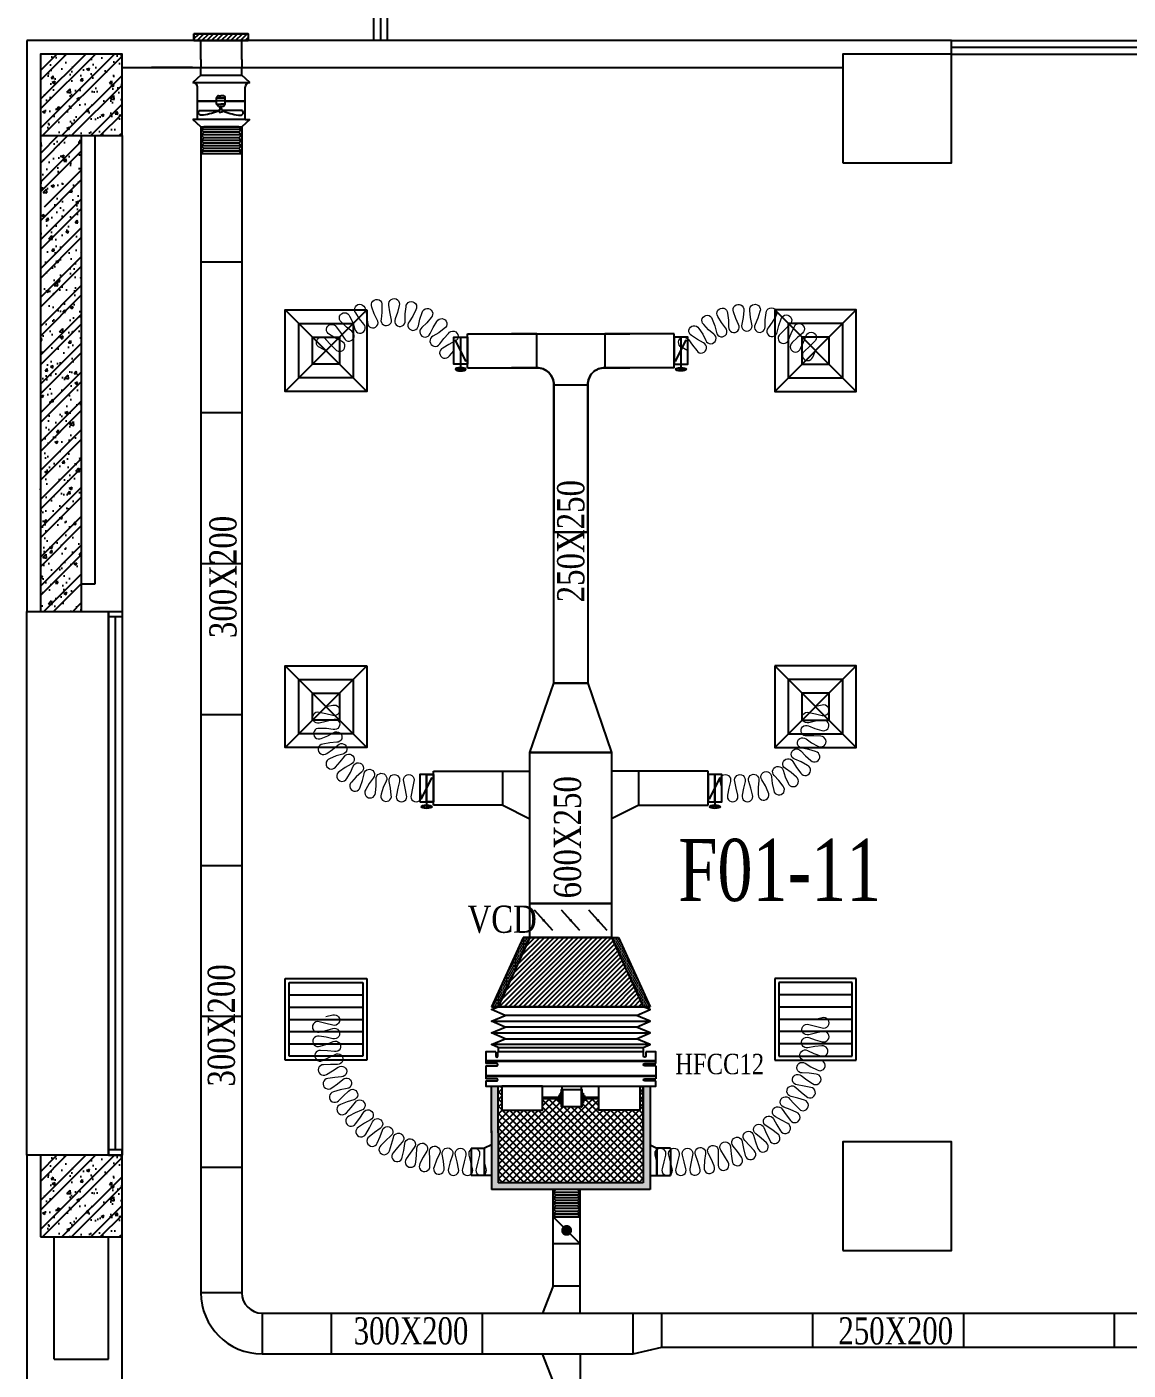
# Model space of a CAD drawing. Header units: metres. Extents: x 352651 to 1421851, y -87441 to -24441.
# Drawn here: x 368733 to 376832, y -66140 to -56260 of the extents above; entities that cross this region are included whole.
import ezdxf
from ezdxf.enums import TextEntityAlignment as Align

# ---------------------------------------------------------------- set-up
doc = ezdxf.new("R2010")
doc.units = ezdxf.units.M
doc.header["$LTSCALE"] = 300
doc.header["$MEASUREMENT"] = 0
for name, color, linetype in [('bat noi mem', 4, 'CONTINUOUS'), ('CUA', 8, 'CONTINUOUS'), ('CUAGIO', 2, 'CONTINUOUS'), ('KICH-THUOC', 9, 'CONTINUOUS'), ('KT', 1, 'CONTINUOUS'), ('NOITHAT', 145, 'CONTINUOUS'), ('THAY', 9, 'CONTINUOUS'), ('thiet bi', 11, 'CONTINUOUS'), ('TUONG', 7, 'CONTINUOUS'), ('vach', 6, 'CONTINUOUS')]:
    doc.layers.add(name, color=color, linetype=linetype)
doc.layers.add('noi mem', color=5, linetype='BATTING', lineweight=0)
doc.styles.add('PHU', font='vntimeh.shx', dxfattribs={"width": 0.8})
doc.styles.add('ROMANS', font='romans.shx', dxfattribs={"width": 0.75, "bigfont": 'romancvn.shx'})
doc.linetypes.add('BATTING', pattern='A,0.0001,-0.1,[134,ltypeshp.shx,S=0.1,R=0,X=-0.1,Y=0],-0.2,[134,ltypeshp.shx,S=0.1,R=180,X=0.1,Y=0],-0.1', length=0.4001)
pattern_1 = [(0, (-88453.781, -348741.582), (6.25, 12.5), [0, -12.5])]

# ---------------------------------------------------------------- blocks, each defined once
blk = doc.blocks.new('cot1')
at = {"layer": 'vach'}
blk.add_lwpolyline([(-400, -400), (400, -400), (400, 400), (-400, 400)], close=True, dxfattribs=at)
blk = doc.blocks.new('SAD')
at = {"layer": 'CUAGIO', "color": 8}
for p, q in [((-300, -300), (300, 300)), ((300, -300), (-300, 300))]:
    blk.add_line(p, q, dxfattribs=at)
at = {"layer": 'CUAGIO'}
blk.add_lwpolyline([(300, -300), (300, 300), (-300, 300), (-300, -300)], close=True, dxfattribs=at)
at = {"layer": 'CUAGIO', "color": 8}
for points in [[(200, -200), (200, 200), (-200, 200), (-200, -200)], [(100, -100), (100, 100), (-100, 100), (-100, -100)]]:
    blk.add_lwpolyline(points, close=True, dxfattribs=at)
blk = doc.blocks.new('SAG')
at = {"layer": 'CUAGIO'}
for p, q in [((-300, 300), (-300, -300)), ((300, 300), (-300, 300)), ((300, -300), (300, 300)), ((-300, -300), (300, -300))]:
    blk.add_line(p, q, dxfattribs=at)
at = {"layer": 'CUAGIO', "color": 8}
for p, q in [((-270, 270), (-270, -270)), ((270, 270), (-270, 270)), ((-180, -270), (-180, 270)), ((-90, -270), (-90, 270)), ((0, -270), (0, 270)), ((90, -270), (90, 270)), ((180, -270), (180, 270)), ((270, -270), (270, 270)), ((-270, -270), (270, -270))]:
    blk.add_line(p, q, dxfattribs=at)
blk = doc.blocks.new('Quat thong gio 2')
at = {"layer": 'CUAGIO', "color": 2}
for p, q in [((604438.8, -54339.3), (604438.8, -54304.3)), ((604438.8, -54689.3), (604438.8, -54339.3)), ((604438.8, -54339.3), (604675.8, -54339.3)), ((604573.5, -54339.3), (604573.5, -54478.5)), ((604576, -54339.3), (604576, -54478.5)), ((604710.8, -54304.3), (604710.8, -54724.3)), ((604710.8, -54304.3), (604710.8, -54304.3)), ((604503.8, -54351.8), (604503.8, -54498.8)), ((604493.1, -54498.8), (604493.1, -54511)), ((604493.1, -54498.8), (604511.6, -54498.8)), ((604493.1, -54523.2), (604493.1, -54511)), ((604493.1, -54523.2), (604511.6, -54523.2)), ((604503.8, -54485.7), (604497.1, -54485.7)), ((604503.8, -54536.3), (604497.1, -54536.3)), ((604500.1, -54485.7), (604500.1, -54498.8)), ((604500.1, -54536.3), (604500.1, -54523.2)), ((604503.8, -54670.2), (604503.8, -54523.2)), ((604511.6, -54498.8), (604511.6, -54511)), ((604511.6, -54505.6), (604534.7, -54505.6)), ((604511.6, -54523.2), (604511.6, -54511)), ((604511.6, -54516.4), (604534.7, -54516.4)), ((604534.7, -54494.4), (604551.2, -54479.1)), ((604534.7, -54494.4), (604534.7, -54511)), ((604534.7, -54527.6), (604534.7, -54511)), ((604534.7, -54527.6), (604551.2, -54542.8)), ((604551.2, -54479.1), (604551.2, -54511)), ((604551.2, -54479.1), (604597.9, -54479.1)), ((604551.2, -54542.8), (604551.2, -54511)), ((604574.8, -54542.8), (604574.8, -54479.1)), ((604597.9, -54479.1), (604597.9, -54542.8)), ((604612.9, -54494.1), (604612.9, -54511)), ((604612.9, -54527.8), (604612.9, -54511)), ((604551.2, -54542.8), (604597.9, -54542.8)), ((604573.5, -54543.5), (604573.5, -54689.3)), ((604576, -54543.5), (604576, -54689.3)), ((604438.8, -54689.3), (604675.8, -54689.3)), ((604438.8, -54689.3), (604438.8, -54724.3)), ((604710.8, -54724.3), (604710.8, -54724.3))]:
    blk.add_line(p, q, dxfattribs=at)
at = {"layer": 'CUAGIO', "color": 2, "const_width": 1}
for points in [[(604438.8, -54304.3), (604438.8, -54339.3)], [(604438.8, -54724.3), (604438.8, -54689.3)]]:
    blk.add_lwpolyline(points, dxfattribs=at)
for points in [[(604710.8, -54304.3), (604710.8, -54304.3, -0.414214), (604675.8, -54339.3), (604438.8, -54339.3)], [(604710.8, -54724.3), (604710.8, -54724.3, 0.414214), (604675.8, -54689.3), (604438.8, -54689.3)]]:
    blk.add_lwpolyline(points, format="xyb", dxfattribs=at)
at = {"layer": 'CUAGIO', "color": 2}
for points in [[(604497.1, -54485.7, -0.067078), (604469.4, -54367, -0.673836), (604503.8, -54351.8)], [(604497.1, -54536.3, 0.067078), (604469.4, -54655, 0.673836), (604503.8, -54670.2)]]:
    blk.add_lwpolyline(points, format="xyb", dxfattribs=at)
for centre, radius, start, end in [((604675.8, -54304.3), 35, 270, 0), ((604574.8, -54477.6), 1.5, 213.55731, 326.44269), ((604597.9, -54494.1), 15, 0, 90), ((604597.9, -54527.8), 15, 270, 0), ((604574.8, -54544.3), 1.5, 33.55731, 146.44269), ((604675.8, -54724.3), 35, 0, 90)]:
    blk.add_arc(centre, radius, start, end, dxfattribs=at)
blk = doc.blocks.new('bac noi mem')
at = {"layer": 'bat noi mem'}
for p, q in [((493886.7, -64673), (493866.7, -64693)), ((494066.7, -64693), (493866.7, -64693)), ((493866.7, -64693), (493886.7, -64713)), ((493886.7, -64713), (493866.7, -64733)), ((494046.7, -64673), (493886.7, -64673)), ((494046.7, -64713), (493886.7, -64713)), ((494046.7, -64673), (494066.7, -64693)), ((494066.7, -64693), (494046.7, -64713)), ((494046.7, -64713), (494066.7, -64733)), ((494066.7, -64733), (493866.7, -64733)), ((493866.7, -64733), (493886.7, -64753)), ((493886.7, -64753), (493866.7, -64773)), ((494066.7, -64773), (493866.7, -64773)), ((493866.7, -64773), (493886.7, -64793)), ((493886.7, -64793), (493866.7, -64813)), ((494066.7, -64813), (493866.7, -64813)), ((493866.7, -64813), (493886.7, -64833)), ((494046.7, -64753), (493886.7, -64753)), ((494046.7, -64793), (493886.7, -64793)), ((494066.7, -64733), (494046.7, -64753)), ((494046.7, -64753), (494066.7, -64773)), ((494066.7, -64773), (494046.7, -64793)), ((494046.7, -64793), (494066.7, -64813)), ((494066.7, -64813), (494046.7, -64833)), ((493886.7, -64833), (493866.7, -64853)), ((494066.7, -64853), (493866.7, -64853)), ((493866.7, -64853), (493886.7, -64873)), ((494046.7, -64833), (493886.7, -64833)), ((494046.7, -64873), (493886.7, -64873)), ((494046.7, -64833), (494066.7, -64853)), ((494066.7, -64853), (494046.7, -64873))]:
    blk.add_line(p, q, dxfattribs=at)
blk = doc.blocks.new('1-van gio D200')
at = {"layer": 'CUAGIO'}
h = blk.add_hatch(dxfattribs=at)
h.set_pattern_fill('ANSI31', color=256, scale=100, style=0)
edge = h.paths.add_edge_path()
edge.add_ellipse((486127, -58494), major_axis=(-38.1, 0), ratio=0.310482, start_angle=0, end_angle=360, ccw=False)
for p, q in [((486167, -58437.3), (486087.1, -58277.5)), ((486127, -58257.4), (486127, -58494))]:
    blk.add_line(p, q, dxfattribs=at)
at = {"layer": 'CUAGIO', "const_width": 3}
for points in [[(486127, -58457.4), (486177, -58457.4), (486177, -58257.4), (486077, -58257.4), (486077, -58457.4), (486127, -58457.4)], [(486167, -58437.3), (486087.1, -58277.5)], [(486127, -58257.4), (486127, -58494)]]:
    blk.add_lwpolyline(points, dxfattribs=at)
at = {"layer": 'CUAGIO'}
blk.add_lwpolyline([(486177, -58457.4), (486077, -58457.4), (486077, -58257.4), (486177, -58257.4)], close=True, dxfattribs=at)
at = {"layer": 'CUAGIO', "const_width": 5.35}
blk.add_lwpolyline([(486130.7, -58357.4, -1), (486123.3, -58357.4, -1)], format="xyb", close=True, dxfattribs=at)
at = {"layer": 'CUAGIO', "extrusion": (0, 0, -1)}
blk.add_ellipse((486127, -58494), major_axis=(-38.1, 0), ratio=0.310482, start_param=-1.570796, end_param=4.712389, dxfattribs=at)

msp = doc.modelspace()

# ---------------------------------------------------------------- hatches: boundary and pattern name
at = {"layer": 'CUAGIO'}
h = msp.add_hatch(dxfattribs=at)
h.set_pattern_fill('ANSI31', color=256, scale=200, style=0)
h.set_pattern_definition([(45, (-114204.336, -284.07), (-17.6776695, 17.6776695), [])])
h.paths.add_polyline_path([(370360.5, -56309.6), (369960.5, -56309.6), (369960.5, -56359.6), (370360.5, -56359.6)])
h = msp.add_hatch(dxfattribs=at)
h.set_pattern_fill('DOTS', color=256, scale=200, style=0)
h.set_pattern_definition(pattern_1)
h.paths.add_polyline_path([(372199.2, -63466.4), (372149.2, -63466.4), (372382.7, -62956.4), (372432.7, -62956.4)])
h = msp.add_hatch(dxfattribs=at)
h.set_pattern_fill('DOTS', color=256, scale=200, style=0)
h.set_pattern_definition(pattern_1)
h.paths.add_polyline_path([(373032.7, -62956.4), (373082.7, -62956.4), (373316.2, -63466.4), (373266.2, -63466.4)])
h = msp.add_hatch(dxfattribs=at)
h.set_pattern_fill('DOTS', color=2, scale=200, style=0)
h.set_pattern_definition([(0, (-178361.088, -7326.471), (6.25, 12.5), [0, -12.5])])
h.paths.add_polyline_path([(373316.2, -64051.9), (373266.2, -64051.9), (373266.2, -64761.9), (372199.2, -64761.9), (372199.2, -64379.3), (372199.2, -64051.9), (372149.2, -64051.9), (372149.2, -64394.3), (372149.2, -64811.9), (373316.2, -64811.9)])
at = {"layer": 'CUAGIO', "ltscale": 1.5}
h = msp.add_hatch(dxfattribs=at)
h.set_pattern_fill('ANSI37', color=9, scale=300, style=0)
h.set_pattern_definition([(45, (600.17, -17902.88), (-26.5165043, 26.5165043), []), (135, (600.17, -17902.88), (-26.5165043, -26.5165043), [])])
h.paths.add_polyline_path([(372671.8, -64202.5, -1), (372665.3, -64200.4), (372665.3, -64175.4), (372655.4, -64175.4), (372655.4, -64159.6), (372644.9, -64159.6), (372644.9, -64144), (372525.2, -64144), (372525.2, -64226.9), (372225.2, -64226.9), (372225.2, -64051.9), (372199.2, -64051.9), (372199.2, -64394.3), (372199.2, -64761.9), (373266.2, -64761.9), (373266.2, -64051.9), (373240.1, -64051.9), (373240.1, -64226.9), (372940.1, -64226.9), (372940.1, -64144), (372834.9, -64144), (372834.9, -64159.6), (372824.3, -64159.6), (372824.3, -64175.4), (372814.5, -64175.4), (372814.5, -64200.4, -0.999999), (372808, -64202.5)])
at = {"layer": 'KICH-THUOC'}
h = msp.add_hatch(dxfattribs=at)
h.set_pattern_fill('ANSI31', color=2, scale=200, style=0)
h.set_pattern_definition([(45, (-203304.336, -884.07), (-17.6776695, 17.6776695), [])])
h.paths.add_polyline_path([(373032.7, -62956.4), (372432.7, -62956.4), (372199.2, -63466.4), (373266.2, -63466.4)])
at = {"layer": 'NOITHAT', "linetype": 'Continuous'}
h = msp.add_hatch(dxfattribs=at)
h.set_pattern_fill('ANSI32,_O', color=256, scale=400)
h.set_pattern_definition([(45, (-764.87, -369750.56), (-106.066017, 106.066017), []), (45, (-694.16, -369750.56), (-106.066017, 106.066017), [])])
h.paths.add_polyline_path([(369132.5, -56859.6), (369132.5, -56459.6), (368832.5, -56459.6), (368832.5, -56859.6)])
h.paths.add_polyline_path([(369432.5, -56859.6), (369432.5, -56459.6), (369132.5, -56459.6), (369132.5, -56859.6)])
h.paths.add_polyline_path([(369132.5, -56859.6), (369132.5, -57059.6), (369432.5, -57059.6), (369432.5, -56859.6)])
h.paths.add_polyline_path([(369132.5, -57059.6), (369132.5, -56859.6), (368832.5, -56859.6), (368832.5, -57059.6)])
h = msp.add_hatch(dxfattribs=at)
h.set_pattern_fill('AR-CONC,_O', color=256, scale=30)
h.set_pattern_definition([(50, (-764.87, -369750.56), (215.178055, -18.82564), [22.5, -247.5]), (355, (-764.87, -369750.56), (-41.6254, 225.65764), [18, -198]), (100.4514, (-746.94, -369752.12), (173.552815, 206.83186), [19.12206, -210.34263]), (46.1842, (-764.87, -369690.56), (320.17231, -49.6557), [33.75, -371.25]), (96.6356, (-738.2, -369694.7), (280.39881, 292.23536), [28.68309, -315.5139]), (351.1842, (-764.87, -369690.56), (280.39858, 292.23558), [27, -297]), (21, (-734.87, -369705.56), (179.072116, -120.78567), [22.5, -247.5]), (326, (-734.87, -369705.56), (72.9946, 217.54501), [18, -198]), (71.4514, (-719.95, -369715.62), (252.06679, 96.75915), [19.12206, -210.34263]), (37.5, (-764.87, -369750.556), (3.647957, 99.868156), [0, -195.6, 0, -201, 0, -198.75]), (7.5, (-764.87, -369750.56), (78.920861, 118.323514), [0, -114.6, 0, -191.1, 0, -75.75]), (327.5, (-831.77, -369750.556), (160.146731, -6.766462), [0, -75, 0, -234, 0, -310.5]), (317.5, (-861.77, -369750.56), (174.95585, 30.031495), [0, -97.5, 0, -155.4, 0, -220.5])])
h.paths.add_polyline_path([(369132.5, -56859.6), (369132.5, -56459.6), (368832.5, -56459.6), (368832.5, -56859.6)])
h.paths.add_polyline_path([(369432.5, -56859.6), (369432.5, -56459.6), (369132.5, -56459.6), (369132.5, -56859.6)])
h.paths.add_polyline_path([(369132.5, -56859.6), (369132.5, -57059.6), (369432.5, -57059.6), (369432.5, -56859.6)])
h.paths.add_polyline_path([(369132.5, -57059.6), (369132.5, -56859.6), (368832.5, -56859.6), (368832.5, -57059.6)])
h = msp.add_hatch(dxfattribs=at)
h.set_pattern_fill('ANSI32,_O', color=256, scale=400)
h.set_pattern_definition([(45, (-89100, -347750.56), (-106.066017, 106.066017), []), (45, (-89029.29, -347750.56), (-106.066017, 106.066017), [])])
h.paths.add_polyline_path([(369132.5, -59359.6), (368832.5, -59359.6), (368832.5, -60559.6), (369132.5, -60559.6)])
h.paths.add_polyline_path([(369132.5, -57059.6), (368832.5, -57059.6), (368832.5, -57584, -0.572452), (368877.1, -57610.2, -0.572452), (368832.5, -57636.4), (368832.5, -59359.6), (369132.5, -59359.6)])
h = msp.add_hatch(dxfattribs=at)
h.set_pattern_fill('AR-CONC,_O', color=256, scale=30)
h.set_pattern_definition([(50, (-89100, -347750.56), (215.178055, -18.82564), [22.5, -247.5]), (355, (-89100, -347750.56), (-41.6254, 225.65764), [18, -198]), (100.4514, (-89082.07, -347752.12), (173.552815, 206.83186), [19.12206, -210.34263]), (46.1842, (-89100, -347690.56), (320.17231, -49.6557), [33.75, -371.25]), (96.6356, (-89073.32, -347694.7), (280.39881, 292.23536), [28.68309, -315.5139]), (351.1842, (-89100, -347690.56), (280.39858, 292.23558), [27, -297]), (21, (-89070, -347705.56), (179.072116, -120.78567), [22.5, -247.5]), (326, (-89070, -347705.56), (72.9946, 217.54501), [18, -198]), (71.4514, (-89055.08, -347715.62), (252.06679, 96.75915), [19.12206, -210.34263]), (37.5, (-89100, -347750.556), (3.647957, 99.868156), [0, -195.6, 0, -201, 0, -198.75]), (7.5, (-89100, -347750.56), (78.920861, 118.323514), [0, -114.6, 0, -191.1, 0, -75.75]), (327.5, (-89166.9, -347750.556), (160.146731, -6.766462), [0, -75, 0, -234, 0, -310.5]), (317.5, (-89196.9, -347750.56), (174.95585, 30.031495), [0, -97.5, 0, -155.4, 0, -220.5])])
h.paths.add_polyline_path([(369132.5, -57059.6), (368832.5, -57059.6), (368832.5, -57584, -0.572452), (368877.1, -57610.2, -0.572452), (368832.5, -57636.4), (368832.5, -59359.6), (369132.5, -59359.6)])
h.paths.add_polyline_path([(369132.5, -59359.6), (368832.5, -59359.6), (368832.5, -60559.6), (369132.5, -60559.6)])
h = msp.add_hatch(dxfattribs=at)
h.set_pattern_fill('ANSI32,_O', color=256, scale=400)
h.set_pattern_definition([(45, (-764.87, -377850.56), (-106.066017, 106.066017), []), (45, (-694.16, -377850.56), (-106.066017, 106.066017), [])])
h.paths.add_polyline_path([(369132.5, -64959.6), (369132.5, -64559.6), (368832.5, -64559.6), (368832.5, -64959.6)])
h.paths.add_polyline_path([(369432.5, -64959.6), (369432.5, -64559.6), (369132.5, -64559.6), (369132.5, -64959.6)])
h.paths.add_polyline_path([(369132.5, -64959.6), (369132.5, -65159.6), (369432.5, -65159.6), (369432.5, -64959.6)])
h.paths.add_polyline_path([(369132.5, -65159.6), (369132.5, -64959.6), (368832.5, -64959.6), (368832.5, -65159.6)])
h = msp.add_hatch(dxfattribs=at)
h.set_pattern_fill('AR-CONC,_O', color=256, scale=30)
h.set_pattern_definition([(50, (-764.87, -377850.56), (215.178055, -18.82564), [22.5, -247.5]), (355, (-764.87, -377850.56), (-41.6254, 225.65764), [18, -198]), (100.4514, (-746.94, -377852.12), (173.552815, 206.83186), [19.12206, -210.34263]), (46.1842, (-764.87, -377790.56), (320.17231, -49.6557), [33.75, -371.25]), (96.6356, (-738.2, -377794.7), (280.39881, 292.23536), [28.68309, -315.5139]), (351.1842, (-764.87, -377790.56), (280.39858, 292.23558), [27, -297]), (21, (-734.87, -377805.56), (179.072116, -120.78567), [22.5, -247.5]), (326, (-734.87, -377805.56), (72.9946, 217.54501), [18, -198]), (71.4514, (-719.95, -377815.62), (252.06679, 96.75915), [19.12206, -210.34263]), (37.5, (-764.87, -377850.556), (3.647957, 99.868156), [0, -195.6, 0, -201, 0, -198.75]), (7.5, (-764.87, -377850.56), (78.920861, 118.323514), [0, -114.6, 0, -191.1, 0, -75.75]), (327.5, (-831.77, -377850.556), (160.146731, -6.766462), [0, -75, 0, -234, 0, -310.5]), (317.5, (-861.77, -377850.56), (174.95585, 30.031495), [0, -97.5, 0, -155.4, 0, -220.5])])
h.paths.add_polyline_path([(369132.5, -64959.6), (369132.5, -64559.6), (368832.5, -64559.6), (368832.5, -64959.6)])
h.paths.add_polyline_path([(369432.5, -64959.6), (369432.5, -64559.6), (369132.5, -64559.6), (369132.5, -64959.6)])
h.paths.add_polyline_path([(369132.5, -64959.6), (369132.5, -65159.6), (369432.5, -65159.6), (369432.5, -64959.6)])
h.paths.add_polyline_path([(369132.5, -65159.6), (369132.5, -64959.6), (368832.5, -64959.6), (368832.5, -65159.6)])

# ---------------------------------------------------------------- linework, layer by layer
at = {"layer": 'bat noi mem'}
for p, q in [((370032.9, -56994.6), (370012.9, -57014.6)), ((370292.5, -56994.6), (370032.9, -56994.6)), ((370292.5, -56994.6), (370312.5, -57014.6)), ((370312.5, -57014.6), (370012.9, -57014.6)), ((370012.9, -57014.6), (370032.9, -57034.6)), ((370032.9, -57034.6), (370012.9, -57054.6)), ((370312.5, -57054.6), (370012.9, -57054.6)), ((370012.9, -57054.6), (370032.9, -57074.6)), ((370032.9, -57074.6), (370012.9, -57094.6)), ((370312.5, -57094.6), (370012.9, -57094.6)), ((370012.9, -57094.6), (370032.9, -57114.6)), ((370292.5, -57034.6), (370032.9, -57034.6)), ((370292.5, -57074.6), (370032.9, -57074.6)), ((370312.5, -57014.6), (370292.5, -57034.6)), ((370292.5, -57034.6), (370312.5, -57054.6)), ((370312.5, -57054.6), (370292.5, -57074.6)), ((370292.5, -57074.6), (370312.5, -57094.6)), ((370312.5, -57094.6), (370292.5, -57114.6)), ((370032.9, -57114.6), (370012.9, -57134.6)), ((370312.5, -57134.6), (370012.9, -57134.6)), ((370012.9, -57134.6), (370032.9, -57154.6)), ((370032.9, -57154.6), (370012.9, -57174.6)), ((370312.5, -57174.6), (370012.9, -57174.6)), ((370012.9, -57174.6), (370032.9, -57194.6)), ((370312.5, -57194.6), (370012.9, -57194.6)), ((370292.5, -57114.6), (370032.9, -57114.6)), ((370292.5, -57154.6), (370032.9, -57154.6)), ((370292.5, -57114.6), (370312.5, -57134.6)), ((370312.5, -57134.6), (370292.5, -57154.6)), ((370292.5, -57154.6), (370312.5, -57174.6)), ((370312.5, -57174.6), (370292.5, -57194.6)), ((372199.2, -63466.4), (373266.2, -63466.4)), ((373266.2, -63466.4), (372199.2, -63466.4)), ((372149.2, -63573.6), (373316.2, -63573.6)), ((373216.2, -63530.7), (372249.2, -63530.7)), ((373216.2, -63616.4), (372249.2, -63616.4)), ((372149.2, -63659.3), (373316.2, -63659.3)), ((372249.2, -63702.2), (373216.2, -63702.2)), ((373316.2, -63745), (372149.2, -63745))]:
    msp.add_line(p, q, dxfattribs=at)
for points in [[(372199.2, -63766.4), (372149.2, -63745), (372249.2, -63702.2), (372149.2, -63659.3), (372249.2, -63616.4), (372149.2, -63573.6), (372249.2, -63530.7), (372149.2, -63487.9), (372199.2, -63466.4)], [(373266.2, -63766.4), (373316.2, -63745), (373216.2, -63702.2), (373316.2, -63659.3), (373216.2, -63616.4), (373316.2, -63573.6), (373216.2, -63530.7), (373316.2, -63487.9), (373266.2, -63466.4)]]:
    msp.add_lwpolyline(points, dxfattribs=at)
at = {"layer": 'CUA'}
for p, q in [((371282.5, -55759.6), (371282.5, -56359.6)), ((371332.5, -55759.6), (371332.5, -56359.6)), ((371382.5, -55759.6), (371382.5, -56359.6))]:
    msp.add_line(p, q, dxfattribs=at)
at = {"layer": 'CUA', "linetype": 'Continuous'}
for p, q in [((375532.5, -56359.6), (382832.5, -56359.6)), ((375532.5, -56409.6), (382832.5, -56409.6)), ((375532.5, -56459.6), (382832.5, -56459.6)), ((369332.5, -64559.6), (369332.5, -60559.6)), ((369332.5, -60559.6), (369332.5, -64559.6)), ((369432.5, -60559.6), (369432.5, -64559.6)), ((369382.5, -60599.6), (369382.5, -64519.6))]:
    msp.add_line(p, q, dxfattribs=at)
for points in [[(369432.5, -60559.6), (369432.5, -60599.6), (369332.5, -60599.6), (369332.5, -60559.6)], [(369432.5, -64559.6), (369432.5, -64519.6), (369332.5, -64519.6), (369332.5, -64559.6)]]:
    msp.add_lwpolyline(points, close=True, dxfattribs=at)
at = {"layer": 'CUAGIO'}
for p, q in [((370360.5, -56309.6), (369960.5, -56309.6)), ((369960.5, -56309.6), (369960.5, -56359.6)), ((370360.5, -56309.6), (370360.5, -56359.6)), ((369960.5, -56359.6), (370360.5, -56359.6)), ((370012.5, -56498.8), (370012.5, -56359.6)), ((370312.5, -56498.8), (370312.5, -56359.6)), ((370012.5, -56498.8), (370012.5, -56559.6)), ((370312.5, -56498.8), (370312.5, -56559.6)), ((369949.8, -56559.6), (369649.8, -56559.6)), ((369649.8, -56559.6), (369949.8, -56559.6)), ((370012.5, -56613.9), (370012.5, -56559.6)), ((370312.5, -56613.9), (370312.5, -56559.6)), ((369432.5, -58324.5), (369432.5, -63924.5)), ((371972.7, -58766.4), (371972.7, -58516.4)), ((372482.7, -58766.4), (372482.7, -58516.4)), ((372982.7, -58516.4), (372982.7, -58766.4)), ((373492.7, -58766.4), (373492.7, -58516.4)), ((372607.7, -58891.4), (372857.7, -58891.4)), ((371722.7, -61984.6), (371722.7, -61734.6)), ((371722.7, -61734.6), (372432.7, -61734.6)), ((372232.7, -61984.6), (372232.7, -61734.6)), ((373742.7, -61734.6), (373032.7, -61734.6)), ((373232.7, -61984.6), (373232.7, -61734.6)), ((373742.7, -61984.6), (373742.7, -61734.6)), ((372232.7, -61984.6), (371722.7, -61984.6)), ((372232.7, -61984.6), (372432.7, -62084.6)), ((373232.7, -61984.6), (373032.7, -62084.6)), ((373232.7, -61984.6), (373742.7, -61984.6)), ((373032.7, -62706.4), (372432.7, -62706.4)), ((372599.6, -62905.7), (372465.7, -62757.2)), ((372799.6, -62905.7), (372665.7, -62757.2)), ((372999.6, -62905.7), (372865.7, -62757.2)), ((372382.7, -62956.4), (372149.2, -63466.4)), ((372432.7, -62956.4), (372199.2, -63466.4)), ((372432.7, -62956.4), (372382.7, -62956.4)), ((372382.7, -62956.4), (373082.7, -62956.4)), ((372432.7, -62956.4), (372382.7, -62956.4)), ((373032.7, -62956.4), (373266.2, -63466.4)), ((373032.7, -62956.4), (373082.7, -62956.4)), ((373032.7, -62956.4), (373082.7, -62956.4)), ((373082.7, -62956.4), (373316.2, -63466.4)), ((373316.2, -63466.4), (372149.2, -63466.4)), ((372149.2, -63466.4), (373316.2, -63466.4)), ((372199.2, -63466.4), (373266.2, -63466.4)), ((373266.2, -63466.4), (372199.2, -63466.4)), ((372149.2, -64394.3), (372149.2, -64051.9)), ((372199.2, -64394.3), (372199.2, -64051.9)), ((373266.2, -64379.3), (373266.2, -64051.9)), ((372149.2, -64379.3), (372149.2, -64811.9)), ((372199.2, -64379.3), (372199.2, -64761.9)), ((373266.2, -64379.3), (373266.2, -64760.2)), ((371999.5, -64508), (371999.5, -64708)), ((372099.2, -64708), (372099.2, -64508)), ((372099.2, -64708), (372099.2, -64508)), ((372099.2, -64708), (372099.2, -64508)), ((373366.2, -64508), (373366.2, -64708)), ((373366.2, -64708), (373366.2, -64508)), ((373366.2, -64708), (373366.2, -64508)), ((373465.9, -64508), (373465.9, -64708)), ((372099.2, -64708), (371999.5, -64708)), ((373366.2, -64708), (373465.9, -64708)), ((372802.3, -65211.9), (372602.3, -65011.9)), ((372602.3, -65520.5), (372523.8, -65720.1)), ((372602.3, -65520.5), (372802.3, -65520.5)), ((372602.3, -66219.8), (372523.8, -66020.1)), ((372802.3, -66020.1), (372802.3, -66419.7))]:
    msp.add_line(p, q, dxfattribs=at)
at = {"layer": 'CUAGIO', "color": 2}
for p, q in [((370012.5, -56613.9), (369952.5, -56668.3)), ((370012.5, -56613.9), (370312.5, -56613.9)), ((370372.5, -56668.3), (370312.5, -56613.9)), ((370012.5, -56994.6), (369952.5, -56940.3)), ((370012.5, -56994.6), (370312.5, -56994.6)), ((370372.5, -56940.3), (370312.5, -56994.6)), ((373266.2, -64051.9), (373266.2, -64761.9)), ((373316.2, -64051.9), (373316.2, -64811.9)), ((373316.2, -64811.9), (372149.2, -64811.9)), ((373266.2, -64761.9), (372199.2, -64761.9)), ((372602.3, -65520.5), (372602.3, -64811.9)), ((372802.3, -65720.1), (372802.3, -64811.9)), ((372602.3, -65011.9), (372802.3, -65011.9)), ((372802.3, -65211.9), (372602.3, -65211.9)), ((372802.3, -66020.1), (372802.3, -66610.5))]:
    msp.add_line(p, q, dxfattribs=at)
at = {"layer": 'CUAGIO', "ltscale": 1.5}
msp.add_line((372482.7, -58516.4), (372982.7, -58516.4), dxfattribs=at)
at = {"layer": 'CUAGIO'}
for points in [[(369960.5, -56309.6), (370360.5, -56309.6), (370360.5, -56359.6), (369960.5, -56359.6)], [(372607.7, -61086.4), (372607.7, -59976.4), (372857.7, -59976.4), (372857.7, -61086.4)], [(373032.7, -61596.4), (372432.7, -61596.4), (372607.7, -61086.4), (372857.7, -61086.4)], [(373032.7, -62706.4), (372432.7, -62706.4), (372432.7, -61596.4), (373032.7, -61596.4)], [(371722.7, -61959.6), (371672.7, -61959.6), (371672.7, -61759.6), (371722.7, -61759.6)], [(373742.7, -61959.6), (373792.7, -61959.6), (373792.7, -61759.6), (373742.7, -61759.6)], [(372432.7, -62706.4), (373032.7, -62706.4), (373032.7, -62956.4), (372432.7, -62956.4)]]:
    msp.add_lwpolyline(points, close=True, dxfattribs=at)
for points in [[(371972.7, -58516.4), (372482.7, -58516.4)], [(372482.7, -58516.4), (372297.7, -58516.4)], [(373492.7, -58516.4), (372982.7, -58516.4)], [(372982.7, -58516.4), (373167.7, -58516.4)], [(371999.5, -64508), (372099.2, -64508)], [(372149.2, -64482.8), (372099.2, -64508)], [(373316.2, -64482.8), (373366.2, -64508)], [(373465.9, -64508), (373366.2, -64508)], [(372149.2, -64708), (372099.2, -64708)], [(373316.2, -64708), (373366.2, -64708)]]:
    msp.add_lwpolyline(points, dxfattribs=at)
for points in [[(371972.7, -58766.4), (372482.7, -58766.4, -0.414214), (372607.7, -58891.4), (372607.7, -59976.4), (372857.7, -59976.4), (372857.7, -58891.4, -0.414214), (372982.7, -58766.4), (373167.7, -58766.4)], [(373492.7, -58766.4), (372982.7, -58766.4, 0.414214), (372857.7, -58891.4), (372857.7, -59976.4), (372607.7, -59976.4), (372607.7, -58891.4, 0.414214), (372482.7, -58766.4), (372297.7, -58766.4)]]:
    msp.add_lwpolyline(points, format="xyb", dxfattribs=at)
at = {"layer": 'CUAGIO', "color": 2}
msp.add_lwpolyline([(372432.7, -61596.4), (373032.7, -61596.4), (373032.7, -62706.4), (372432.7, -62706.4)], close=True, dxfattribs=at)
at = {"layer": 'CUAGIO'}
for points, const_width in [([(372527.7, -62831.4, 1), (372537.7, -62831.4, 1)], 10), ([(372727.7, -62831.4, 1), (372737.7, -62831.4, 1)], 10), ([(372927.7, -62831.4, 1), (372937.7, -62831.4, 1)], 10), ([(372722.3, -65111.9, 1), (372682.3, -65111.9, 1)], 40)]:
    msp.add_lwpolyline(points, format="xyb", close=True, dxfattribs=dict(at, const_width=const_width))
at = {"layer": 'KICH-THUOC', "color": 2}
for p, q in [((370012.5, -56994.6), (370012.5, -65571.8)), ((370312.5, -56994.6), (370312.5, -65571.1)), ((370312.5, -57989.6), (370012.5, -57989.6)), ((370312.5, -59099.6), (370012.5, -59099.6)), ((370312.5, -60209.6), (370012.5, -60209.6)), ((370312.5, -61319.6), (370012.5, -61319.6)), ((370312.5, -62429.6), (370012.5, -62429.6)), ((370312.5, -62429.6), (370012.5, -62429.6)), ((370312.5, -63539.6), (370012.5, -63539.6)), ((370312.5, -64649.6), (370012.5, -64649.6)), ((370312.5, -65569.9), (370012.5, -65569.9)), ((370462.5, -65720.1), (386769.8, -65720.1)), ((370462.5, -65720.1), (370462.5, -66020.1)), ((370972.5, -66020.1), (370972.5, -65720.1)), ((372082.5, -66020.1), (372082.5, -65720.1)), ((373192.5, -66020.1), (373192.5, -65720.1)), ((373402.5, -65970.1), (373402.5, -65720.1)), ((374512.5, -65970.1), (374512.5, -65720.1)), ((375622.5, -65970.1), (375622.5, -65720.1)), ((376732.5, -65970.1), (376732.5, -65720.1)), ((373192.5, -66020.1), (373402.5, -65970.1)), ((373402.5, -65970.1), (380062.5, -65970.1)), ((370462.5, -66020.1), (373192.5, -66020.1))]:
    msp.add_line(p, q, dxfattribs=at)
for radius in [450, 150]:
    msp.add_arc((370462.5, -65570.1), radius, 180, 270, dxfattribs=at)
at = {"layer": 'noi mem', "ltscale": 1.5}
for points in [[(370932.5, -58641.4), (370887.2, -58618.6, -1.333333), (370931.9, -58558.5), (370966.8, -58595.4), (371001.5, -58632.3, 1.333333), (371046.5, -58572.3), (371001.3, -58549.4), (370957.4, -58522.3, -1.333333), (371007.2, -58466.2), (371039.4, -58506.5), (371065.7, -58548.9, 1.333333), (371121.5, -58498.8), (371082.1, -58468.1), (371045.5, -58431.8, -1.333333), (371106.5, -58388.3), (371128.9, -58434.8), (371145, -58482.1, 1.333333), (371210.6, -58445.8), (371179.1, -58407), (371151.5, -58363.4, -1.333333), (371220.8, -58334.7), (371232.1, -58385), (371237.2, -58434.7, 1.333333), (371309.3, -58414.1), (371287.3, -58369.2), (371270.3, -58320.6, -1.333333), (371344.3, -58308.2), (371344, -58359.7), (371337.8, -58409.3, 1.333333), (371412.7, -58405.4), (371401.3, -58356.7), (371395.6, -58305.5, -1.333333), (371470.5, -58310), (371458.6, -58360.2), (371441.4, -58407.1, 1.333333), (371515.3, -58420.1), (371515.2, -58370.2), (371521.1, -58318.9, -1.333333), (371593.1, -58340.2), (371570.2, -58386.4), (371543, -58428.3, 1.333333), (371612, -58457.5), (371623.1, -58408.8), (371640.4, -58360.2, -1.333333), (371705.7, -58397.1), (371673.1, -58437), (371637.1, -58471.7, 1.333333), (371697.9, -58515.7), (371719.6, -58470.7), (371747.4, -58427.2, -1.333333), (371802.8, -58477.8), (371762, -58509.4), (371719.2, -58535.3, 1.333333), (371768.6, -58591.7), (371799.9, -58552.6), (371833, -58514.1, -1.333333), (371880.5, -58572.1), (371836.3, -58597), (371792, -58621.9, 1.333333), (371839.6, -58679.9), (371872.7, -58641.4)], [(373592.7, -58641.4), (373548.2, -58616.4, -1.333333), (373597.4, -58559.7), (373628.5, -58600.2), (373659.4, -58640.8, 1.333333), (373708.7, -58584.2), (373664.3, -58559.1), (373621.3, -58530.3, -1.333333), (373674.6, -58477.4), (373703, -58520.7), (373725.6, -58565.6, 1.333333), (373784.4, -58519), (373745.8, -58486.8), (373710.2, -58449.2, -1.333333), (373773.7, -58409.3), (373792, -58457.8), (373804.2, -58506.6, 1.333333), (373871.7, -58474.1), (373841.2, -58434.1), (373814.7, -58389.6, -1.333333), (373885.5, -58364.8), (373892.6, -58416), (373893.8, -58466.3, 1.333333), (373966.8, -58449.5), (373945.8, -58403.8), (373929.8, -58354.5, -1.333333), (374004.3, -58345.9), (374000, -58397.5), (373990, -58446.8, 1.333333), (374065, -58446.4), (374054.5, -58397.2), (374049.7, -58345.7, -1.333333), (374124.3, -58353.6), (374108.8, -58403), (374088.2, -58448.9, 1.333333), (374161.4, -58465), (374162.1, -58414.7), (374168.7, -58363.4, -1.333333), (374239.7, -58387.6), (374213.7, -58432.3), (374183.5, -58472.5, 1.333333), (374251.4, -58504.4), (374263.1, -58455.5), (374280.9, -58406.9, -1.333333), (374344.8, -58446.1), (374309.6, -58484), (374272.4, -58519, 1.333333), (374333.7, -58562.2), (374354.2, -58515.5), (374374.7, -58468.8, -1.333333), (374436, -58512), (374398.8, -58547), (374361.6, -58581.9, 1.333333), (374422.8, -58625.2), (374443.4, -58578.5), (374463.9, -58531.7, -1.333333), (374525.1, -58575), (374487.9, -58610), (374450.7, -58644.9, 1.333333), (374512, -58688.2), (374532.5, -58641.4)]]:
    msp.add_lwpolyline(points, format="xyb", dxfattribs=at)
at = {"layer": 'noi mem', "linetype": 'ByBlock', "ltscale": 1.5}
for points in [[(370932.5, -61259.6), (370982.5, -61249, -1.333333), (370982.5, -61324), (370932.5, -61313.3), (370882.5, -61302.8, 1.333333), (370882.6, -61377.8), (370932.6, -61367.1), (370981, -61353.1, -1.333333), (370986.2, -61428), (370936.3, -61420.7), (370884.5, -61419.2, 1.333333), (370897.6, -61493), (370945.7, -61473.7), (370990, -61449.7, -1.333333), (371011, -61521.7), (370960.8, -61525.3), (370909.8, -61534.8, 1.333333), (370938.5, -61604.1), (370981.3, -61574.9), (371019.5, -61542, -1.333333), (371055.4, -61607.9), (371007, -61622.1), (370959.3, -61642.3, 1.333333), (371002, -61704), (371037.7, -61666.3), (371067.9, -61626, -1.333333), (371117.1, -61682.7), (371072.9, -61706.9), (371030.6, -61736.8, 1.333333), (371085.5, -61787.9), (371112.2, -61743.5), (371133.2, -61697.7, -1.333333), (371193.3, -61742.6), (371155.3, -61775.7), (371120.3, -61813.9, 1.333333), (371184.9, -61852.1), (371201.6, -61803), (371212.3, -61753.8, -1.333333), (371280.6, -61784.8), (371250.5, -61825.3), (371224.5, -61870.1, 1.333333), (371295.8, -61893.6), (371301.6, -61842.1), (371301.5, -61791.7, -1.333333), (371374.8, -61807.4), (371354.1, -61853.4), (371338.3, -61902.7, 1.333333), (371412.9, -61910.5), (371407.6, -61858.9), (371397.5, -61809.1, -1.333333), (371472.5, -61810), (371461.3, -61859.6), (371450.7, -61909.6, 1.333333), (371525.7, -61909.6), (371515.1, -61859.6), (371504.5, -61809.6, -1.333333), (371579.5, -61809.6), (371568.9, -61859.6), (371558.3, -61909.6, 1.333333), (371633.3, -61909.6), (371622.7, -61859.6)], [(373842.7, -61859.6), (373832.1, -61809.6, -1.333333), (373907.1, -61809.6), (373896.4, -61859.6), (373885.8, -61909.6, 1.333333), (373960.8, -61909.6), (373950.2, -61859.6), (373939.6, -61809.6, -1.333333), (374014.6, -61809.6), (374004, -61859.6), (373993.9, -61910, 1.333333), (374068.9, -61909.1), (374057.7, -61858.9), (374042, -61811, -1.333333), (374116.6, -61803.2), (374111.2, -61853.3), (374111.4, -61905.2, 1.333333), (374184.8, -61889.4), (374163.7, -61842.1), (374138.1, -61798.6, -1.333333), (374209.3, -61775.1), (374214.7, -61825.2), (374226, -61875.8, 1.333333), (374294.3, -61844.7), (374263.6, -61802.9), (374229.4, -61765.9, -1.333333), (374293.9, -61727.8), (374309.9, -61775.6), (374331.7, -61822.6, 1.333333), (374391.8, -61777.7), (374352.9, -61743.4), (374311.6, -61714.6, -1.333333), (374366.5, -61663.5), (374392.3, -61706.8), (374423.6, -61748.1, 1.333333), (374472.8, -61691.4), (374427.5, -61666.2), (374380.9, -61646.8, -1.333333), (374423.6, -61585.2), (374458.1, -61622), (374497.5, -61655.6, 1.333333), (374533.4, -61589.8), (374483.8, -61574.9), (374434.2, -61565.9, -1.333333), (374462.8, -61496.6), (374504.3, -61525.2), (374550, -61549.6, 1.333333), (374571, -61477.6), (374519.3, -61473.6), (374469, -61475.4, -1.333333), (374482.1, -61401.6), (374528.8, -61420.7), (374578.6, -61434.8, 1.333333), (374583.8, -61360), (374532.5, -61367.1), (374482.5, -61377.7, -1.333333), (374482.6, -61302.7), (374532.5, -61313.3), (374582.5, -61323.9, 1.333333), (374582.5, -61248.9), (374532.5, -61259.6)], [(370932.5, -63539.6), (370982.5, -63527.3, -1.333333), (370982.5, -63602.3), (370932.5, -63590.1), (370882.5, -63577.9, 1.333333), (370882.5, -63652.9), (370932.5, -63640.6), (370981.8, -63627.1, -1.333333), (370983.9, -63702), (370933.9, -63691.2), (370882.7, -63683, 1.333333), (370888.7, -63757.7), (370937.9, -63741.5), (370985.5, -63722.9, -1.333333), (370995.4, -63797.2), (370944.5, -63791.6), (370892.8, -63788.8, 1.333333), (370906.5, -63862.5), (370953.8, -63841.3), (370999.2, -63817.8, -1.333333), (371016.7, -63890.7), (370965.6, -63890.5), (370913.8, -63893, 1.333333), (370935.2, -63964.9), (370979.9, -63938.9), (371022.7, -63910.8, -1.333333), (371047.7, -63981.5), (370996.8, -63986.5), (370945.6, -63994.5, 1.333333), (370974.3, -64063.8), (371016.1, -64033.2), (371055.7, -64000.8, -1.333333), (371088, -64068.5), (371037.9, -64078.9), (370987.8, -64092.1, 1.333333), (371023.6, -64158), (371062, -64123.3), (371098, -64086.9, -1.333333), (371137.1, -64150.9), (371088.3, -64166.4), (371039.9, -64184.8, 1.333333), (371082.3, -64246.6), (371116.9, -64208.1), (371148.9, -64168.1, -1.333333), (371194.5, -64227.7), (371147.6, -64248.2), (371101.4, -64271.5, 1.333333), (371150, -64328.6), (371180.4, -64286.6), (371208.1, -64243.6, -1.333333), (371259.6, -64298.1), (371215.2, -64323.4), (371171.6, -64351.4, 1.333333), (371225.9, -64403.1), (371251.8, -64358.2), (371274.8, -64312.5, -1.333333), (371331.7, -64361.3), (371290.1, -64391.1), (371249.7, -64423.5, 1.333333), (371309.1, -64469.3), (371330.2, -64421.9), (371348.3, -64374.1, -1.333333), (371410, -64416.7), (371371.7, -64450.6), (371334.9, -64487.1, 1.333333), (371398.8, -64526.4), (371414.8, -64477.1), (371427.8, -64427.7, -1.333333), (371493.7, -64463.6), (371459.1, -64501.4), (371426.3, -64541.4, 1.333333), (371493.9, -64573.9), (371504.7, -64523.2), (371512.5, -64472.7, -1.333333), (371581.7, -64501.6), (371551.3, -64542.7), (371522.9, -64586, 1.333333), (371593.5, -64611.2), (371598.9, -64559.7), (371601.4, -64508.6, -1.333333), (371673.3, -64530.1), (371647.3, -64574.2), (371623.5, -64620.2, 1.333333), (371696.4, -64638), (371696.4, -64586.2), (371693.6, -64535.1, -1.333333), (371767.3, -64549), (371746.1, -64595.5), (371727.2, -64643.8, 1.333333), (371801.5, -64653.8), (371796.1, -64602.3), (371788, -64551.8, -1.333333), (371862.8, -64558), (371846.5, -64606.5), (371832.8, -64656.4, 1.333333), (371907.7, -64658.7), (371897, -64608), (371884.8, -64558, -1.333333), (371959.8, -64558), (371947.6, -64608), (371935.3, -64658, 1.333333), (372010.3, -64658), (371998.1, -64608), (371985.9, -64558, -1.333333), (372060.9, -64558), (372048.6, -64608), (372036.4, -64658, 1.333333), (372111.4, -64658), (372099.2, -64608)], [(373366.2, -64608), (373353.8, -64558, -1.333333), (373428.8, -64558), (373416.4, -64608), (373404, -64658, 1.333333), (373479, -64658), (373466.6, -64608), (373454.2, -64558, -1.333333), (373529.2, -64558), (373516.8, -64608), (373504.4, -64658, 1.333333), (373579.4, -64658), (373567, -64608), (373554.1, -64558.4, -1.333333), (373629.1, -64557.6), (373617.2, -64607.4), (373608, -64658.4, 1.333333), (373682.8, -64653.8), (373667.4, -64604.4), (373649.4, -64556.4, -1.333333), (373723.9, -64547.9), (373717.2, -64598.6), (373713.4, -64650.3, 1.333333), (373787.4, -64637.8), (373766.7, -64590.3), (373743.8, -64544.5, -1.333333), (373817, -64528.1), (373815.7, -64579.3), (373817.4, -64631.1, 1.333333), (373889.6, -64610.9), (373864.1, -64565.7), (373836.4, -64522.7, -1.333333), (373907.5, -64498.6), (373911.6, -64549.6), (373918.8, -64601, 1.333333), (373988.4, -64573.2), (373958.3, -64531.1), (373926.2, -64491.2, -1.333333), (373994.3, -64459.7), (374003.9, -64510), (374016.4, -64560.3, 1.333333), (374082.7, -64525.4), (374048.3, -64486.6), (374012.2, -64450.3, -1.333333), (374076.6, -64411.9), (374091.4, -64460.9), (374109.2, -64509.6, 1.333333), (374171.4, -64467.8), (374133.1, -64432.9), (374093.4, -64400.7, -1.333333), (374153.4, -64355.6), (374173.3, -64402.8), (374196.1, -64449.4, 1.333333), (374253.6, -64401.2), (374211.8, -64370.6), (374168.9, -64342.7, -1.333333), (374223.7, -64291.6), (374248.5, -64336.4), (374276.1, -64380.2, 1.333333), (374328.2, -64326.3), (374283.4, -64300.3), (374237.8, -64277, -1.333333), (374287, -64220.4), (374316.3, -64262.3), (374348.4, -64303.1, 1.333333), (374394.5, -64243.9), (374347.2, -64222.8), (374299.4, -64204.5, -1.333333), (374342.3, -64143), (374375.9, -64181.6), (374412.1, -64218.7, 1.333333), (374451.7, -64155), (374402.5, -64138.9), (374353, -64125.8, -1.333333), (374389.1, -64060.1), (374426.7, -64095), (374466.6, -64128, 1.333333), (374499.2, -64060.5), (374448.5, -64049.8), (374397.9, -64042, -1.333333), (374427, -63972.8), (374468, -64003.5), (374511.2, -64032.1, 1.333333), (374536.5, -63961.6), (374484.9, -63956.2), (374433.8, -63953.8, -1.333333), (374455.4, -63882), (374499.4, -63908.1), (374545.3, -63932.1, 1.333333), (374563.1, -63859.2), (374511.2, -63859.3), (374460.1, -63862.4, -1.333333), (374474, -63788.6), (374520.5, -63810), (374568.8, -63828.9, 1.333333), (374578.7, -63754.6), (374527.2, -63760.2), (374476.7, -63768.6, -1.333333), (374482.6, -63693.9), (374531.2, -63710.2), (374581.1, -63723.9, 1.333333), (374583.2, -63649), (374532.5, -63660), (374482.5, -63672.4, -1.333333), (374482.5, -63597.4), (374532.5, -63609.8), (374582.5, -63622.2, 1.333333), (374582.5, -63547.2), (374532.5, -63559.6)]]:
    msp.add_lwpolyline(points, format="xyb", dxfattribs=at)
at = {"layer": 'THAY', "linetype": 'Continuous'}
msp.add_line((368732.5, -64559.6), (368732.5, -60559.6), dxfattribs=at)
at = {"layer": 'thiet bi'}
for p, q in [((372199.2, -63766.4), (373266.2, -63766.4)), ((372199.2, -63766.4), (372199.2, -63797.9)), ((373266.2, -63766.4), (373266.2, -63797.9)), ((373358.2, -63863.9), (372107.2, -63863.9)), ((373358.2, -63868.9), (372107.2, -63868.9)), ((373358.2, -63974.9), (372107.2, -63974.9)), ((373358.2, -63979.9), (372107.2, -63979.9)), ((372655.4, -64119.2), (372644.9, -64119.2)), ((372644.9, -64119.2), (372644.9, -64159.6)), ((372665.3, -64103.5), (372655.4, -64103.5)), ((372655.4, -64103.5), (372655.4, -64175.4)), ((372668.6, -64074), (372668.6, -64051.9)), ((372671.8, -64076.4), (372671.8, -64202.5)), ((372808, -64076.4), (372808, -64202.5)), ((372811.2, -64074), (372811.2, -64051.9)), ((372814.5, -64103.5), (372824.3, -64103.5)), ((372824.3, -64103.5), (372824.3, -64175.4)), ((372824.3, -64119.2), (372834.9, -64119.2)), ((372834.9, -64119.2), (372834.9, -64159.6)), ((372644.9, -64134.9), (372525.2, -64134.9)), ((372525.2, -64134.9), (372525.2, -64144)), ((372644.9, -64144), (372525.2, -64144)), ((372655.4, -64159.6), (372644.9, -64159.6)), ((372665.3, -64175.4), (372655.4, -64175.4)), ((372814.5, -64175.4), (372824.3, -64175.4)), ((372824.3, -64159.6), (372834.9, -64159.6)), ((372940.1, -64134.9), (372834.9, -64134.9)), ((372940.1, -64144), (372834.9, -64144))]:
    msp.add_line(p, q, dxfattribs=at)
for points in [[(372181.2, -63797.9), (372107.2, -63797.9), (372107.2, -63885.4)], [(373268.2, -63797.9), (372197.2, -63797.9)], [(373358.2, -63885.4), (373358.2, -63797.9), (373284.2, -63797.9)], [(372107.2, -63901.4), (372107.2, -63996.4)], [(373358.2, -63901.4), (373358.2, -63996.4)], [(372107.2, -64012.4), (372107.2, -64051.9), (373358.2, -64051.9), (373358.2, -64012.4)]]:
    msp.add_lwpolyline(points, dxfattribs=at)
for points in [[(372181.2, -63797.9), (372181.2, -63829.9, 1), (372197.2, -63829.9), (372197.2, -63797.9)], [(373284.2, -63797.9), (373284.2, -63829.9, -1), (373268.2, -63829.9), (373268.2, -63797.9)], [(372107.2, -63901.4), (372189.2, -63901.4, 1), (372189.2, -63885.4), (372107.2, -63885.4)], [(373358.2, -63901.4), (373276.2, -63901.4, -1), (373276.2, -63885.4), (373358.2, -63885.4)], [(372107.2, -64012.4), (372189.2, -64012.4, 1), (372189.2, -63996.4), (372107.2, -63996.4)], [(373358.2, -64012.4), (373276.2, -64012.4, -1), (373276.2, -63996.4), (373358.2, -63996.4)]]:
    msp.add_lwpolyline(points, format="xyb", dxfattribs=at)
for points in [[(372225.2, -64226.9), (372525.2, -64226.9), (372525.2, -64051.9), (372225.2, -64051.9)], [(372814.5, -64202.5), (372665.3, -64202.5), (372665.3, -64076.4), (372814.5, -64076.4)], [(373240.1, -64226.9), (372940.1, -64226.9), (372940.1, -64051.9), (373240.1, -64051.9)]]:
    msp.add_lwpolyline(points, close=True, dxfattribs=at)
for centre, start, end in [((372668.6, -64077.5), 18.04953, 161.95047), ((372811.2, -64077.5), 18.04953, 161.95047), ((372668.6, -64201.4), 198.04953, 341.95047), ((372811.2, -64201.4), 198.04953, 341.95047)]:
    msp.add_arc(centre, 3.41, start, end, dxfattribs=at)
at = {"layer": 'TUONG'}
for p, q in [((368732.5, -56359.6), (368732.5, -60559.6)), ((375532.5, -56359.6), (368732.5, -56359.6)), ((375532.5, -56459.6), (375532.5, -56359.6)), ((369432.5, -56559.6), (374732.5, -56559.6)), ((369232.5, -57059.6), (369232.5, -60359.6)), ((369432.5, -57059.6), (369432.5, -60559.6)), ((369232.5, -60359.6), (369132.5, -60359.6)), ((368732.5, -60559.6), (369432.5, -60559.6)), ((368732.5, -64559.6), (368732.5, -66259.6)), ((368832.5, -64559.6), (368732.5, -64559.6)), ((368932.5, -66059.6), (368932.5, -65159.6)), ((369332.5, -66059.6), (369332.5, -65159.6)), ((369432.5, -66259.6), (369432.5, -65159.6)), ((368932.5, -66059.6), (369332.5, -66059.6))]:
    msp.add_line(p, q, dxfattribs=at)
at = {"layer": 'vach'}
for p, q in [((368832.5, -57059.6), (368832.5, -60559.6)), ((369132.5, -57059.6), (369132.5, -60559.6))]:
    msp.add_line(p, q, dxfattribs=at)
for points in [[(368832.5, -57059.6), (369432.5, -57059.6), (369432.5, -56459.6), (368832.5, -56459.6)], [(368832.5, -65159.6), (369432.5, -65159.6), (369432.5, -64559.6), (368832.5, -64559.6)]]:
    msp.add_lwpolyline(points, close=True, dxfattribs=at)

# ---------------------------------------------------------------- block references
at = {"layer": 'CUAGIO', "color": 2, "rotation": 90}
msp.add_blockref('Quat thong gio 2', (315648.2, -661379.1), dxfattribs=at)
at = {"layer": 'CUAGIO', "xscale": -1}
for name, p, rotation in [('SAD', (370932.5, -58641.4), 180), ('SAD', (370932.5, -61259.6), 180), ('SAG', (370932.5, -63559.6), 270)]:
    msp.add_blockref(name, p, dxfattribs=dict(at, rotation=rotation))
at = {"layer": 'CUAGIO'}
for name, p, rotation in [('SAD', (374532.5, -58641.4), 180), ('SAD', (374532.5, -61259.6), 180), ('SAG', (374532.5, -63559.6), 90)]:
    msp.add_blockref(name, p, dxfattribs=dict(at, rotation=rotation))
for name, p in [('1-van gio D200', (-114204.3, -284.1)), ('bac noi mem', (-121264.4, -139))]:
    msp.add_blockref(name, p, dxfattribs=at)
at = {"layer": 'CUAGIO', "xscale": -1}
for p in [(859669.7, -284.1), (857799.7, -3502.2), (859919.7, -3502.2)]:
    msp.add_blockref('1-van gio D200', p, dxfattribs=at)
at = {"layer": 'vach'}
for p in [(375132.5, -56859.6), (375132.5, -64859.6)]:
    msp.add_blockref('cot1', p, dxfattribs=at)

# ---------------------------------------------------------------- texts
at = {"layer": 'CUAGIO', "color": 2, "style": 'PHU', "width": 0.75}
for s, p in [('300x200', (371557.8, -65950.7)), ('250x200', (375122.9, -65950.7))]:
    msp.add_text(s, height=200, dxfattribs=at).set_placement(p, align=Align.CENTER)
at = {"layer": 'CUAGIO', "color": 2, "char_height": 200, "attachment_point": 1, "rotation": 90, "style": 'PHU'}
for s, insert, width in [('250x250', (372632.4, -60492.1), 788.836), ('300x200', (370074.3, -60755.4), 1355.253), ('600x250', (372608, -62669.9), 1155.253), ('300x200', (370062.6, -64053.8), 1355.253)]:
    msp.add_mtext(s, dxfattribs=dict(at, insert=insert, width=width))
at = {"layer": 'CUAGIO', "color": 2, "insert": (371973, -62723), "char_height": 200, "width": 439.881, "attachment_point": 1, "style": 'PHU'}
msp.add_mtext('VCD', dxfattribs=at)
at = {"layer": 'KT', "ltscale": 1.5, "insert": (373523.9, -62232.9), "char_height": 456.096, "width": 2517.297, "attachment_point": 1, "style": 'ROMANS'}
msp.add_mtext('{\\fTimes New Roman|b0|i0|c0|p18;F01-11}', dxfattribs=at)
at = {"layer": 'thiet bi', "insert": (373500.2, -63812.9), "char_height": 150, "width": 679.92, "attachment_point": 1, "style": 'PHU'}
msp.add_mtext('hfcc12', dxfattribs=at)

doc.saveas('drawing.dxf')
